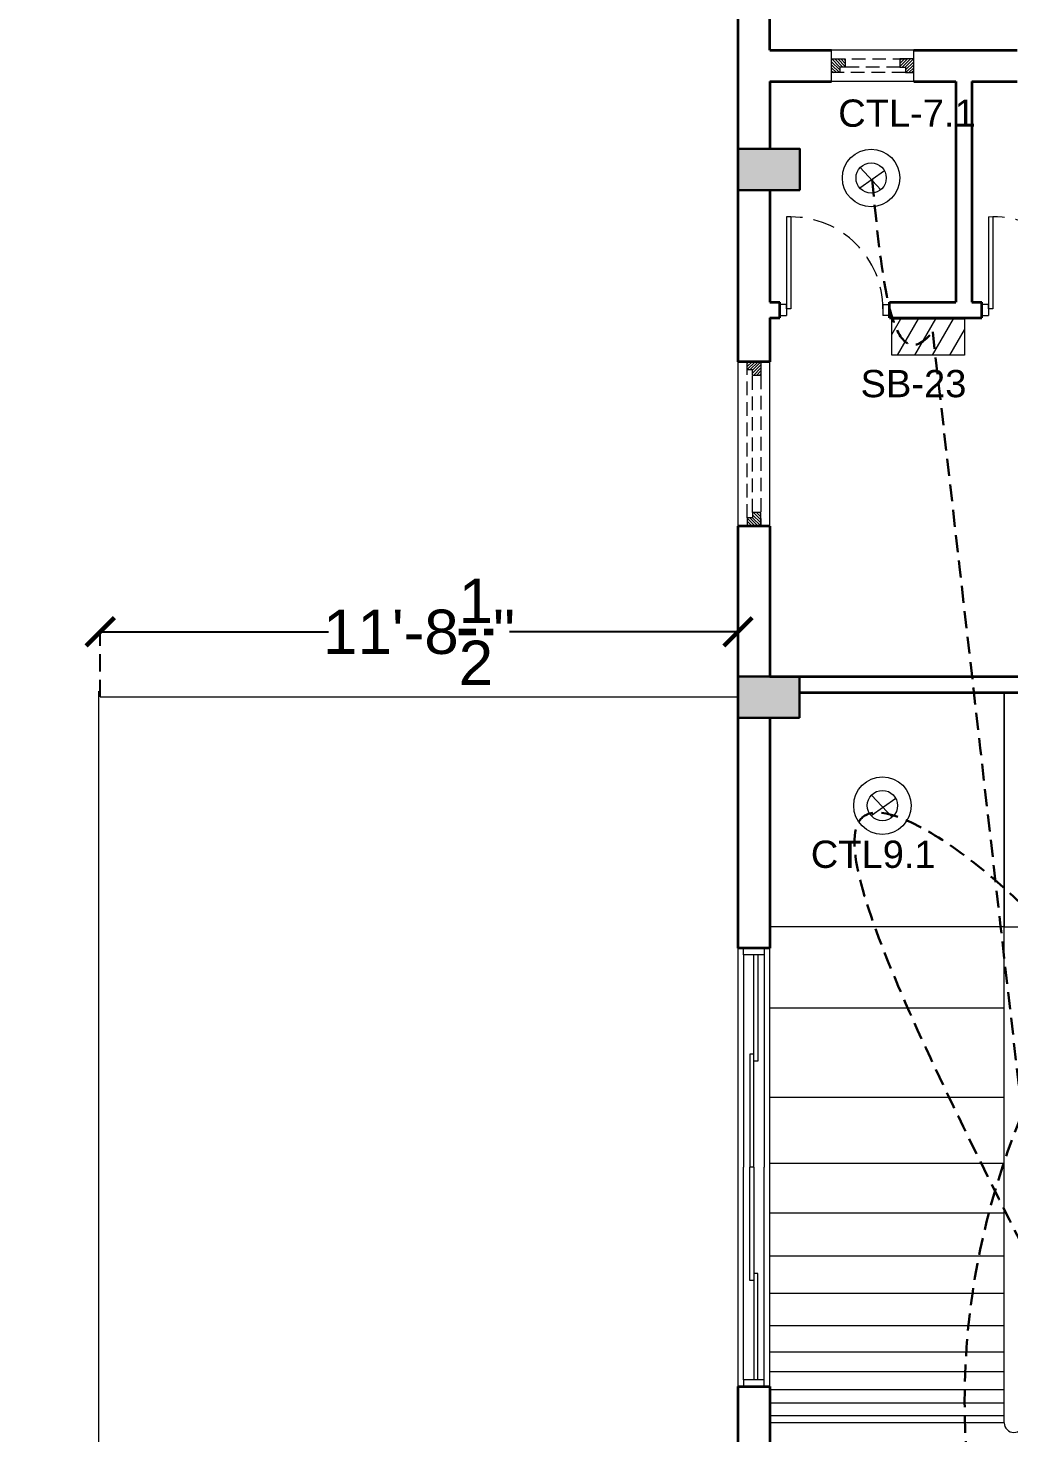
# Model space of a CAD drawing. Header units: inches. Extents: x 845 to 17085, y 908 to 10810.
# Drawn here: x 4291.5 to 4507.4, y 3583.6 to 3892.8 of the extents above; entities that cross this region are included whole.
import ezdxf

# ---------------------------------------------------------------- set-up
doc = ezdxf.new("R2010")
doc.units = ezdxf.units.IN
doc.header["$LTSCALE"] = 15
doc.header["$MEASUREMENT"] = 0
for name, pattern in [('ACAD_ISO04W100', [30.5, 24, -3, 0.5, -3]), ('CENTER2', [1.125, 0.75, -0.125, 0.125, -0.125]), ('CONTINUA', [0]), ('DASHED2', [0.375, 0.25, -0.125]), ('HIDDEN', [0.375, 0.25, -0.125])]:
    doc.linetypes.add(name, pattern=pattern)
for name, color, linetype, lineweight in [('.15', 4, 'Continuous', 15), ('c1', 21, 'Continuous', 30), ('E. Fixture', 6, 'Continuous', 20), ('FURN', 43, 'Continuous', 18), ('FURN 2', 34, 'Continuous', 15), ('GRID', 8, 'ACAD_ISO04W100', 5), ('HATCH', 251, 'Continuous', 5), ('humans', 7, 'Continuous', 15), ('L-TXT', 255, 'Continuous', 9), ('PDF_Layer1', 1, 'Continuous', 18), ('SLD', 140, 'Continuous', 9), ('wall 1', 1, 'Continuous', 35), ('WIND & DOOR', 160, 'Continuous', 9), ('window and door', 170, 'Continuous', 9)]:
    doc.layers.add(name, color=color, linetype=linetype, lineweight=lineweight)
for name, color, linetype in [('DB cable', 141, 'HIDDEN'), ('dimension', 7, 'Continuous'), ('SB cable', 58, 'CENTER2')]:
    doc.layers.add(name, color=color, linetype=linetype)
doc.styles.get("Standard").update_dxf_attribs({"font": 'arial.ttf'})
doc.dimstyles.get("Standard").update_dxf_attribs({"dimtxt": 9.75, "dimasz": 6.25, "dimexe": 0.18, "dimexo": 0.0625, "dimgap": 0.09, "dimtad": 0, "dimdec": 1, "dimzin": 0, "dimdsep": 46, "dimlunit": 4, "dimtxsty": 'Standard', "dimblk": 'ARCHTICK', "dimcen": 0.09, "dimadec": 0, "dimazin": 0, "dimtfac": 1, "dimtdec": 1, "dimtofl": 0, "dimtmove": 0, "dimatfit": 3, "dimldrblk": 'ARCHTICK', "dimfxl": 1, "dimtolj": 1, "dimtzin": 0, "dimlwd": 25, "dimarcsym": 0})

# ---------------------------------------------------------------- blocks, each defined once
blk = doc.blocks.new('_ArchTick')
at = {"layer": 'GRID', "color": 0, "const_width": 0.15}
blk.add_lwpolyline([(-0.5, -0.5), (0.5, 0.5)], dxfattribs=at)
blk = doc.blocks.new('*D207')
at = {"layer": 'Defpoints', "color": 0, "linetype": 'DASHED2', "lineweight": 211, "transparency": 16777216}
for p in [(4307.35, 3759.93), (4307.35, 3745.54), (4447.73, 3745.54)]:
    blk.add_point(p, dxfattribs=at)
at = {"layer": 'L-TXT', "color": 0, "linetype": 'DASHED2', "lineweight": -2, "transparency": 16777216}
for p, q in [((4307.35, 3745.6), (4307.35, 3760.11)), ((4447.73, 3745.6), (4447.73, 3760.11))]:
    blk.add_line(p, q, dxfattribs=at)
at = {"layer": 'L-TXT', "color": 0, "linetype": 'Continuous', "lineweight": 25, "transparency": 16777216}
for p, q in [((4307.35, 3759.93), (4357.61, 3759.93)), ((4447.73, 3759.93), (4397.47, 3759.93))]:
    blk.add_line(p, q, dxfattribs=at)
at = {"layer": 'L-TXT', "color": 0, "linetype": 'DASHED2', "lineweight": 25, "transparency": 16777216, "xscale": 6.25, "yscale": 6.25, "zscale": 6.25, "rotation": 180.0000000000002}
blk.add_blockref('_ArchTick', (4307.35, 3759.93), dxfattribs=at)
at = {"layer": 'L-TXT', "color": 0, "linetype": 'DASHED2', "lineweight": 25, "transparency": 16777216, "xscale": 6.25, "yscale": 6.25, "zscale": 6.25}
blk.add_blockref('_ArchTick', (4447.73, 3759.93), dxfattribs=at)
at = {"layer": 'L-TXT', "color": 0, "linetype": 'DASHED2', "lineweight": 211, "transparency": 16777216, "insert": (4377.54, 3759.93), "char_height": 9.75, "attachment_point": 5}
blk.add_mtext('\\A1;11\'-8{\\H1x;\\S1/2;}"', dxfattribs=at)
blk = doc.blocks.new('*D328')
at = {"layer": 'Defpoints', "color": 0, "linetype": 'DASHED2', "lineweight": 211, "transparency": 16777216}
for p in [(4447.8, 4239.51), (4276.42, 3387.16), (4447.8, 3387.16), (4733.32, 1786.91), (4733.32, 1708.41), (4746.82, 1708.41)]:
    blk.add_point(p, dxfattribs=at)
at = {"layer": 'dimension', "color": 0, "linetype": 'DASHED2', "lineweight": -2, "transparency": 16777216}
for p, q in [((4733.38, 1786.91), (4747, 1786.91)), ((4733.38, 1708.41), (4747, 1708.41))]:
    blk.add_line(p, q, dxfattribs=at)
at = {"layer": 'dimension', "color": 0, "linetype": 'Continuous', "lineweight": 25, "transparency": 16777216}
for p, q in [((4746.82, 1786.91), (4746.82, 1764.29)), ((4746.82, 1708.41), (4746.82, 1731.03))]:
    blk.add_line(p, q, dxfattribs=at)
at = {"layer": 'L-TXT', "color": 0, "linetype": 'DASHED2', "lineweight": -2, "transparency": 16777216}
for p, q in [((4447.74, 4239.51), (4276.24, 4239.51)), ((4447.74, 3387.16), (4276.24, 3387.16))]:
    blk.add_line(p, q, dxfattribs=at)
at = {"layer": 'L-TXT', "color": 0, "linetype": 'Continuous', "lineweight": 25, "transparency": 16777216}
for p, q in [((4276.42, 4239.51), (4276.42, 3833.69)), ((4276.42, 3387.16), (4276.42, 3792.99))]:
    blk.add_line(p, q, dxfattribs=at)
at = {"layer": 'dimension', "color": 0, "linetype": 'DASHED2', "lineweight": 25, "transparency": 16777216, "xscale": 6.25, "yscale": 6.25, "zscale": 6.25}
for p, rotation in [((4746.82, 1786.91), 90), ((4746.82, 1708.41), 270)]:
    blk.add_blockref('_ArchTick', p, dxfattribs=dict(at, rotation=rotation))
at = {"layer": 'L-TXT', "color": 0, "linetype": 'DASHED2', "lineweight": 25, "transparency": 16777216, "xscale": 6.25, "yscale": 6.25, "zscale": 6.25}
for p, rotation in [((4276.42, 4239.51), 90), ((4276.42, 3387.16), 270)]:
    blk.add_blockref('_ArchTick', p, dxfattribs=dict(at, rotation=rotation))
at = {"layer": 'dimension', "color": 0, "linetype": 'DASHED2', "lineweight": 30, "transparency": 16777216, "insert": (4746.82, 1747.66), "char_height": 9.75, "attachment_point": 5, "rotation": 90}
blk.add_mtext('\\A1;6\'-6{\\H1x;\\S1/2;}"', dxfattribs=at)
at = {"layer": 'L-TXT', "color": 0, "linetype": 'DASHED2', "lineweight": 211, "transparency": 16777216, "insert": (4276.42, 3813.34), "char_height": 9.75, "attachment_point": 5, "rotation": 90}
blk.add_mtext('\\A1;71\'-0{\\H1x;\\S1/2;}"', dxfattribs=at)
blk = doc.blocks.new('*D331')
at = {"layer": 'Defpoints', "color": 0, "linetype": 'DASHED2', "lineweight": 211, "transparency": 16777216}
for p in [(5671.72, 4291.1), (4447.8, 4239.51), (5671.72, 4239.51), (4819.32, 1356.91), (4865.82, 1356.91), (4865.82, 1021.91)]:
    blk.add_point(p, dxfattribs=at)
at = {"layer": 'dimension', "color": 0, "linetype": 'DASHED2', "lineweight": -2, "transparency": 16777216}
for p, q in [((4865.75, 1356.91), (4819.14, 1356.91)), ((4865.75, 1021.91), (4819.14, 1021.91))]:
    blk.add_line(p, q, dxfattribs=at)
at = {"layer": 'dimension', "color": 0, "linetype": 'Continuous', "lineweight": 25, "transparency": 16777216}
for p, q in [((4819.32, 1356.91), (4819.32, 1210.11)), ((4819.32, 1021.91), (4819.32, 1168.7))]:
    blk.add_line(p, q, dxfattribs=at)
at = {"layer": 'L-TXT', "color": 0, "linetype": 'DASHED2', "lineweight": -2, "transparency": 16777216}
for p, q in [((4447.8, 4239.58), (4447.8, 4291.28)), ((5671.72, 4239.58), (5671.72, 4291.28))]:
    blk.add_line(p, q, dxfattribs=at)
at = {"layer": 'L-TXT', "color": 0, "linetype": 'Continuous', "lineweight": 25, "transparency": 16777216}
for p, q in [((4447.8, 4291.1), (5048.07, 4291.1)), ((5671.72, 4291.1), (5071.45, 4291.1))]:
    blk.add_line(p, q, dxfattribs=at)
at = {"layer": 'dimension', "color": 0, "linetype": 'DASHED2', "lineweight": 25, "transparency": 16777216, "xscale": 6.25, "yscale": 6.25, "zscale": 6.25}
for p, rotation in [((4819.32, 1356.91), 90), ((4819.32, 1021.91), 270)]:
    blk.add_blockref('_ArchTick', p, dxfattribs=dict(at, rotation=rotation))
at = {"layer": 'L-TXT', "color": 0, "linetype": 'DASHED2', "lineweight": 25, "transparency": 16777216, "xscale": 6.25, "yscale": 6.25, "zscale": 6.25, "rotation": 180}
blk.add_blockref('_ArchTick', (4447.8, 4291.1), dxfattribs=at)
at = {"layer": 'L-TXT', "color": 0, "linetype": 'DASHED2', "lineweight": 25, "transparency": 16777216, "xscale": 6.25, "yscale": 6.25, "zscale": 6.25}
blk.add_blockref('_ArchTick', (5671.72, 4291.1), dxfattribs=at)
at = {"layer": 'dimension', "color": 0, "linetype": 'DASHED2', "lineweight": 30, "transparency": 16777216, "insert": (4819.32, 1189.41), "char_height": 9.75, "attachment_point": 5, "rotation": 90}
blk.add_mtext('\\A1;27\'-11"', dxfattribs=at)
at = {"layer": 'L-TXT', "color": 0, "linetype": 'DASHED2', "lineweight": 211, "transparency": 16777216, "insert": (5059.76, 4291.1), "char_height": 9.75, "attachment_point": 5}
blk.add_mtext("\\A1;102'", dxfattribs=at)

msp = doc.modelspace()

# ---------------------------------------------------------------- hatches: boundary and pattern name
at = {"layer": 'E. Fixture', "lineweight": 5}
h = msp.add_hatch(dxfattribs=at)
h.set_pattern_fill('ANSI31', color=256, scale=26.668912, angle=15, style=0)
h.set_pattern_definition([(60, (-66349.9596, 11259.1183), (-2.88699442, 1.666807), [])])
h.paths.add_polyline_path([(4481.59, 3820.83), (4497.59, 3820.83), (4497.59, 3828.83), (4481.59, 3828.83)])
at = {"layer": 'HATCH'}
h = msp.add_hatch(color=256, dxfattribs=at)
h.dxf.hatch_style = 1
h.paths.add_polyline_path([(4461.37, 3866.17), (4461.37, 3857.12), (4447.8, 3857.12), (4447.8, 3866.17)])
h = msp.add_hatch(color=256, dxfattribs=at)
h.dxf.hatch_style = 1
h.paths.add_polyline_path([(4461.3, 3750.06), (4461.3, 3741.01), (4447.73, 3741.01), (4447.73, 3750.06)])

# ---------------------------------------------------------------- linework, layer by layer
at = {"layer": '.15', "lineweight": 15}
for p, q in [((4486.42, 3887.95), (4468.32, 3887.95)), ((4486.42, 3881.01), (4468.32, 3881.01)), ((4447.8, 3783.17), (4447.8, 3819.36)), ((4454.74, 3783.17), (4454.74, 3819.36)), ((4447.8, 3593.85), (4447.8, 3690.35)), ((4454.74, 3593.85), (4454.74, 3690.35))]:
    msp.add_line(p, q, dxfattribs=at)
at = {"layer": 'c1'}
for points in [[(4461.37, 3857.12), (4461.37, 3866.17), (4447.8, 3866.17), (4447.8, 3857.12)], [(4461.3, 3741.01), (4461.3, 3750.06), (4447.73, 3750.06), (4447.73, 3741.01)]]:
    msp.add_lwpolyline(points, close=True, dxfattribs=at)
at = {"layer": 'DB cable', "linetype": 'DASHED2', "lineweight": 30}
for points in [[(4490.6, 3825.91), (4514.54, 3616.53)], [(4704.13, 3270.75), (4513.36, 3660.85), (4513.89, 3661.99)]]:
    msp.add_spline(points, degree=3, dxfattribs=at)
at = {"layer": 'E. Fixture', "lineweight": 5}
for p, q in [((4480, 3861.34), (4474.56, 3857.58)), ((4474.62, 3862.08), (4479.17, 3857.22)), ((4482.49, 3723.24), (4477.05, 3719.47)), ((4477.11, 3723.97), (4481.67, 3719.12))]:
    msp.add_line(p, q, dxfattribs=at)
msp.add_lwpolyline([(4481.59, 3828.83), (4497.59, 3828.83), (4497.59, 3820.83), (4481.59, 3820.83)], close=True, dxfattribs=at)
for centre, radius in [((4477.05, 3859.79), 6.33), ((4477.05, 3859.79), 3.33), ((4479.54, 3721.69), 6.33), ((4479.54, 3721.69), 3.33)]:
    msp.add_circle(centre, radius, dxfattribs=at)
at = {"layer": 'FURN'}
for p, q in [((4506.34, 3694.99), (4650.8, 3694.99)), ((4506.34, 3585.86), (4506.34, 3694.99))]:
    msp.add_line(p, q, dxfattribs=at)
msp.add_arc((4508.46, 3585.86), 2.12, 180, 0, dxfattribs=at)
at = {"layer": 'FURN 2'}
for p, q in [((4506.34, 3746.59), (4506.34, 3694.99)), ((4506.34, 3694.99), (4506.34, 3746.59)), ((4506.34, 3694.99), (4454.74, 3694.99)), ((4506.34, 3677.1), (4454.74, 3677.1)), ((4506.34, 3657.44), (4454.74, 3657.44)), ((4506.34, 3642.94), (4454.74, 3642.94)), ((4506.34, 3631.97), (4454.74, 3631.97)), ((4506.34, 3622.54), (4454.74, 3622.54)), ((4506.34, 3614.32), (4454.74, 3614.32)), ((4506.34, 3607.18), (4454.74, 3607.18)), ((4506.34, 3601.43), (4454.74, 3601.43)), ((4506.34, 3597.07), (4454.74, 3597.07)), ((4506.34, 3593.15), (4454.74, 3593.15)), ((4506.34, 3590.2), (4454.74, 3590.2)), ((4506.34, 3587.42), (4454.74, 3587.42)), ((4506.34, 3585.86), (4454.74, 3585.86))]:
    msp.add_line(p, q, dxfattribs=at)
at = {"layer": 'HATCH', "lineweight": 0}
for p, q in [((4468.37, 3885.99), (4470.18, 3884.18)), ((4469.03, 3885.99), (4470.84, 3884.18)), ((4469.69, 3885.99), (4471.34, 3884.34)), ((4470.36, 3885.99), (4471.34, 3885)), ((4471.02, 3885.99), (4471.34, 3885.67)), ((4485.05, 3885.99), (4483.4, 3884.34)), ((4484.39, 3885.99), (4483.4, 3885)), ((4483.72, 3885.99), (4483.4, 3885.67)), ((4485.71, 3885.99), (4483.9, 3884.18)), ((4486.37, 3885.99), (4484.56, 3884.18)), ((4468.32, 3885.37), (4470.13, 3883.56)), ((4468.32, 3884.71), (4470.06, 3882.97)), ((4468.32, 3884.05), (4469.4, 3882.97)), ((4468.32, 3883.39), (4468.74, 3882.97)), ((4486.42, 3885.37), (4484.61, 3883.56)), ((4486.42, 3884.71), (4484.68, 3882.97)), ((4486.42, 3884.05), (4485.34, 3882.97)), ((4486.42, 3883.39), (4486, 3882.97)), ((4450.17, 3819.36), (4449.76, 3818.95)), ((4450.84, 3819.36), (4449.76, 3818.28)), ((4451.5, 3819.36), (4449.76, 3817.62)), ((4452.16, 3819.36), (4450.35, 3817.55)), ((4452.78, 3819.31), (4450.97, 3817.5)), ((4452.78, 3818.65), (4450.97, 3816.84)), ((4452.78, 3817.99), (4451.13, 3816.34)), ((4452.78, 3817.33), (4451.79, 3816.34)), ((4452.78, 3816.67), (4452.45, 3816.34)), ((4451.5, 3783.17), (4449.76, 3784.91)), ((4450.84, 3783.17), (4449.76, 3784.25)), ((4452.16, 3783.17), (4450.35, 3784.98)), ((4452.78, 3783.88), (4450.97, 3785.69)), ((4452.78, 3783.22), (4450.97, 3785.03)), ((4452.78, 3784.54), (4451.13, 3786.19)), ((4452.78, 3785.2), (4451.79, 3786.19)), ((4452.78, 3785.86), (4452.45, 3786.19)), ((4450.17, 3783.17), (4449.76, 3783.58))]:
    msp.add_line(p, q, dxfattribs=at)
at = {"layer": 'humans', "linetype": 'ByBlock'}
for p, q in [((4306.97, 3746.87), (4306.97, 3406.31)), ((4447.73, 3745.54), (4307.35, 3745.54))]:
    msp.add_line(p, q, dxfattribs=at)
at = {"layer": 'PDF_Layer1', "lineweight": 18}
for p, q in [((4468.32, 3881.01), (4468.32, 3887.95)), ((4486.42, 3881.01), (4486.42, 3887.95)), ((4447.8, 3819.36), (4454.74, 3819.36)), ((4447.8, 3783.17), (4454.74, 3783.17))]:
    msp.add_line(p, q, dxfattribs=at)
at = {"layer": 'SB cable', "color": 2, "linetype": 'DASHED2', "lineweight": 30}
for points in [[(4477.28, 3859.46), (4489.59, 3824.83), (4490.6, 3825.91)], [(4492.1, 3457.05), (4596.34, 3459.97), (4593.13, 3538.48), (4491.36, 3537.89), (4550.25, 3600.3), (4476.7, 3719.94), (4514.54, 3616.53)]]:
    msp.add_spline(points, degree=3, dxfattribs=at)
at = {"layer": 'wall 1', "ltscale": 1.5}
for p, q in [((4454.74, 3887.95), (4454.74, 3915.69)), ((4454.74, 3887.95), (4454.74, 3888.33)), ((4454.74, 3887.95), (4468.32, 3887.95)), ((4486.42, 3887.95), (4509.21, 3887.95)), ((4454.74, 3881.01), (4468.32, 3881.01)), ((4454.74, 3881.01), (4454.74, 3865.97)), ((4486.42, 3881.01), (4495.72, 3881.01)), ((4495.72, 3881.01), (4495.72, 3832.46)), ((4499.18, 3881.01), (4499.18, 3832.46)), ((4499.18, 3881.01), (4509.21, 3881.01)), ((4454.74, 3857.12), (4454.74, 3832.46)), ((4454.74, 3832.46), (4456.97, 3832.46)), ((4456.97, 3828.99), (4456.97, 3832.46)), ((4481.1, 3832.46), (4495.72, 3832.46)), ((4481.1, 3828.99), (4481.1, 3832.46)), ((4499.18, 3832.46), (4501.42, 3832.46)), ((4501.42, 3828.99), (4501.42, 3832.46)), ((4454.74, 3828.99), (4454.74, 3819.36)), ((4454.74, 3828.99), (4456.97, 3828.99)), ((4481.1, 3828.99), (4501.42, 3828.99)), ((4454.74, 3819.36), (4447.8, 3819.36)), ((4447.8, 3690.35), (4447.8, 3783.17)), ((4454.74, 3783.17), (4447.8, 3783.17)), ((4454.74, 3783.17), (4454.74, 3750.06)), ((4454.74, 3750.06), (4647.33, 3750.06)), ((4461.3, 3746.59), (4642.6, 3746.59)), ((4454.74, 3741.01), (4454.74, 3690.35)), ((4454.74, 3690.35), (4447.8, 3690.35)), ((4447.8, 3529.52), (4447.8, 3593.85)), ((4447.8, 3593.85), (4454.74, 3593.85)), ((4454.74, 3593.85), (4454.74, 3529.52))]:
    msp.add_line(p, q, dxfattribs=at)
msp.add_lwpolyline([(4447.8, 3819.36), (4447.8, 3990.89)], dxfattribs=at)
at = {"layer": 'WIND & DOOR', "linetype": 'DASHED2', "lineweight": 5, "ltscale": 0.8}
for p, q in [((4468.32, 3885.99), (4486.42, 3885.99)), ((4484.61, 3882.97), (4470.13, 3882.97)), ((4483.4, 3884.18), (4471.34, 3884.18)), ((4449.76, 3784.98), (4449.76, 3817.55)), ((4450.97, 3786.19), (4450.97, 3816.34)), ((4452.78, 3816.34), (4452.78, 3783.17))]:
    msp.add_line(p, q, dxfattribs=at)
at = {"layer": 'WIND & DOOR', "linetype": 'CONTINUA', "lineweight": 9, "ltscale": 0.4}
for p, q in [((4459.39, 3851.26), (4458.42, 3851.23)), ((4458.42, 3851.23), (4458.42, 3830.97)), ((4459.39, 3851.23), (4459.39, 3830.97)), ((4502.87, 3851.27), (4502.87, 3831)), ((4503.83, 3851.21), (4502.87, 3851.19)), ((4503.83, 3851.27), (4503.83, 3831)), ((4458.42, 3830.97), (4458.42, 3831.93)), ((4459.39, 3830.97), (4458.42, 3830.97)), ((4479.65, 3830.97), (4479.65, 3831.93)), ((4502.87, 3831), (4502.87, 3831.97)), ((4503.83, 3831), (4502.87, 3831))]:
    msp.add_line(p, q, dxfattribs=at)
at = {"layer": 'WIND & DOOR', "color": 18, "linetype": 'CONTINUA', "lineweight": 9, "ltscale": 0.4, "true_color": 0x000000}
for p, q in [((4479.65, 3831.93), (4481.1, 3831.93)), ((4481.1, 3829.52), (4479.65, 3829.52))]:
    msp.add_line(p, q, dxfattribs=at)
at = {"layer": 'WIND & DOOR', "color": 18, "linetype": 'ByBlock', "true_color": 0x000000}
msp.add_line((4479.65, 3831.93), (4479.65, 3829.52), dxfattribs=at)
at = {"layer": 'WIND & DOOR', "linetype": 'CONTINUA', "lineweight": 5, "ltscale": 0.4}
for p, q in [((4448.97, 3688.84), (4448.97, 3690.35)), ((4448.97, 3690.35), (4453.49, 3690.35)), ((4453.49, 3688.84), (4448.97, 3688.84)), ((4448.97, 3688.84), (4448.97, 3642.1)), ((4451.23, 3665.47), (4451.23, 3688.84)), ((4452.14, 3688.84), (4452.14, 3665.47)), ((4453.49, 3690.35), (4453.49, 3688.84)), ((4453.49, 3688.84), (4453.49, 3642.1)), ((4451.23, 3666.98), (4450.33, 3666.98)), ((4450.33, 3666.98), (4450.33, 3642.1)), ((4451.23, 3642.1), (4451.23, 3666.98)), ((4452.14, 3665.47), (4451.23, 3665.47)), ((4448.97, 3595.36), (4448.97, 3642.1)), ((4451.23, 3642.1), (4450.33, 3642.1)), ((4450.33, 3617.22), (4450.33, 3642.1)), ((4451.23, 3642.1), (4451.23, 3617.22)), ((4453.49, 3595.36), (4453.49, 3642.1)), ((4451.23, 3617.22), (4450.33, 3617.22)), ((4452.14, 3618.73), (4451.23, 3618.73)), ((4451.23, 3618.73), (4451.23, 3595.36)), ((4452.14, 3595.36), (4452.14, 3618.73)), ((4453.49, 3595.36), (4448.97, 3595.36)), ((4448.97, 3595.36), (4448.97, 3593.85)), ((4453.49, 3595.36), (4448.97, 3595.36)), ((4448.97, 3595.36), (4448.97, 3593.85)), ((4453.49, 3593.85), (4453.49, 3595.36)), ((4453.49, 3593.85), (4453.49, 3595.36)), ((4448.97, 3593.85), (4453.49, 3593.85)), ((4448.97, 3593.85), (4453.49, 3593.85))]:
    msp.add_line(p, q, dxfattribs=at)
for points in [[(4449.76, 3817.55), (4449.76, 3819.36), (4452.78, 3819.36), (4452.78, 3816.34), (4450.97, 3816.34), (4450.97, 3817.55), (4449.76, 3817.55)], [(4449.76, 3784.98), (4449.76, 3783.17), (4452.78, 3783.17), (4452.78, 3786.19), (4450.97, 3786.19), (4450.97, 3784.98), (4449.76, 3784.98)]]:
    msp.add_lwpolyline(points, dxfattribs=at)
at = {"layer": 'WIND & DOOR', "linetype": 'DASHED2', "lineweight": 9, "ltscale": 1.3}
for centre in [(4459.39, 3830.97), (4503.83, 3831)]:
    msp.add_arc(centre, 20.26, 0, 90, dxfattribs=at)
at = {"layer": 'window and door', "color": 18, "linetype": 'CONTINUA', "lineweight": 9, "ltscale": 0.4, "true_color": 0x000000}
for p, q in [((4458.42, 3831.93), (4456.97, 3831.93)), ((4502.87, 3831.97), (4501.42, 3831.97)), ((4456.97, 3829.52), (4458.42, 3829.52)), ((4501.42, 3829.56), (4502.87, 3829.56))]:
    msp.add_line(p, q, dxfattribs=at)
at = {"layer": 'window and door', "color": 18, "linetype": 'ByBlock', "true_color": 0x000000}
for p, q in [((4456.97, 3831.93), (4456.97, 3829.52)), ((4458.42, 3831.93), (4458.42, 3829.52)), ((4481.1, 3831.93), (4481.1, 3829.52)), ((4501.42, 3831.97), (4501.42, 3829.56)), ((4502.87, 3831.97), (4502.87, 3829.56))]:
    msp.add_line(p, q, dxfattribs=at)
at = {"layer": 'window and door', "lineweight": 0}
for points in [[(4470.13, 3882.97), (4468.32, 3882.97), (4468.32, 3885.99), (4471.34, 3885.99), (4471.34, 3884.18), (4470.13, 3884.18), (4470.13, 3882.97)], [(4484.61, 3882.97), (4486.42, 3882.97), (4486.42, 3885.99), (4483.4, 3885.99), (4483.4, 3884.18), (4484.61, 3884.18), (4484.61, 3882.97)]]:
    msp.add_lwpolyline(points, dxfattribs=at)

# ---------------------------------------------------------------- texts
at = {"layer": 'SLD', "linetype": 'DASHED2', "lineweight": 30}
for s, p in [('CTL-7.1', (4469.8, 3871.06)), ('SB-23', (4474.72, 3811.55)), ('CTL9.1', (4463.77, 3707.98))]:
    msp.add_text(s, height=6, dxfattribs=at).set_placement(p)

# ---------------------------------------------------------------- dimensions: what is measured, and where the dimension line sits
at = {"layer": 'dimension', "linetype": 'DASHED2', "lineweight": 30}
for p1, p2, distance, picture, middle in [((4865.82, 1021.91), (4865.82, 1356.91), 46.5, '*D331', (4819.32, 1189.41)), ((4733.32, 1786.91), (4733.32, 1708.41), 13.5, '*D328', (4746.82, 1747.66))]:
    dim = msp.add_aligned_dim(p1=p1, p2=p2, distance=distance, dimstyle='Standard', dxfattribs=at)
    dim.commit()
    dim.dimension.update_dxf_attribs({"geometry": picture, "text_midpoint": middle})
at = {"layer": 'L-TXT', "linetype": 'DASHED2', "lineweight": 211}
for p1, p2, distance, picture, middle in [((4447.8, 4239.51), (5671.72, 4239.51), 51.58, '*D331', (5059.76, 4291.1)), ((4447.8001, 4239.5137), (4447.8001, 3387.1629), -171.3781, '*D328', (4276.422, 3813.3383)), ((4447.73, 3745.54), (4307.35, 3745.54), -14.39, '*D207', (4377.54, 3759.93))]:
    dim = msp.add_aligned_dim(p1=p1, p2=p2, distance=distance, dimstyle='Standard', dxfattribs=at)
    dim.commit()
    dim.dimension.update_dxf_attribs({"geometry": picture, "text_midpoint": middle})

doc.saveas('drawing.dxf')
